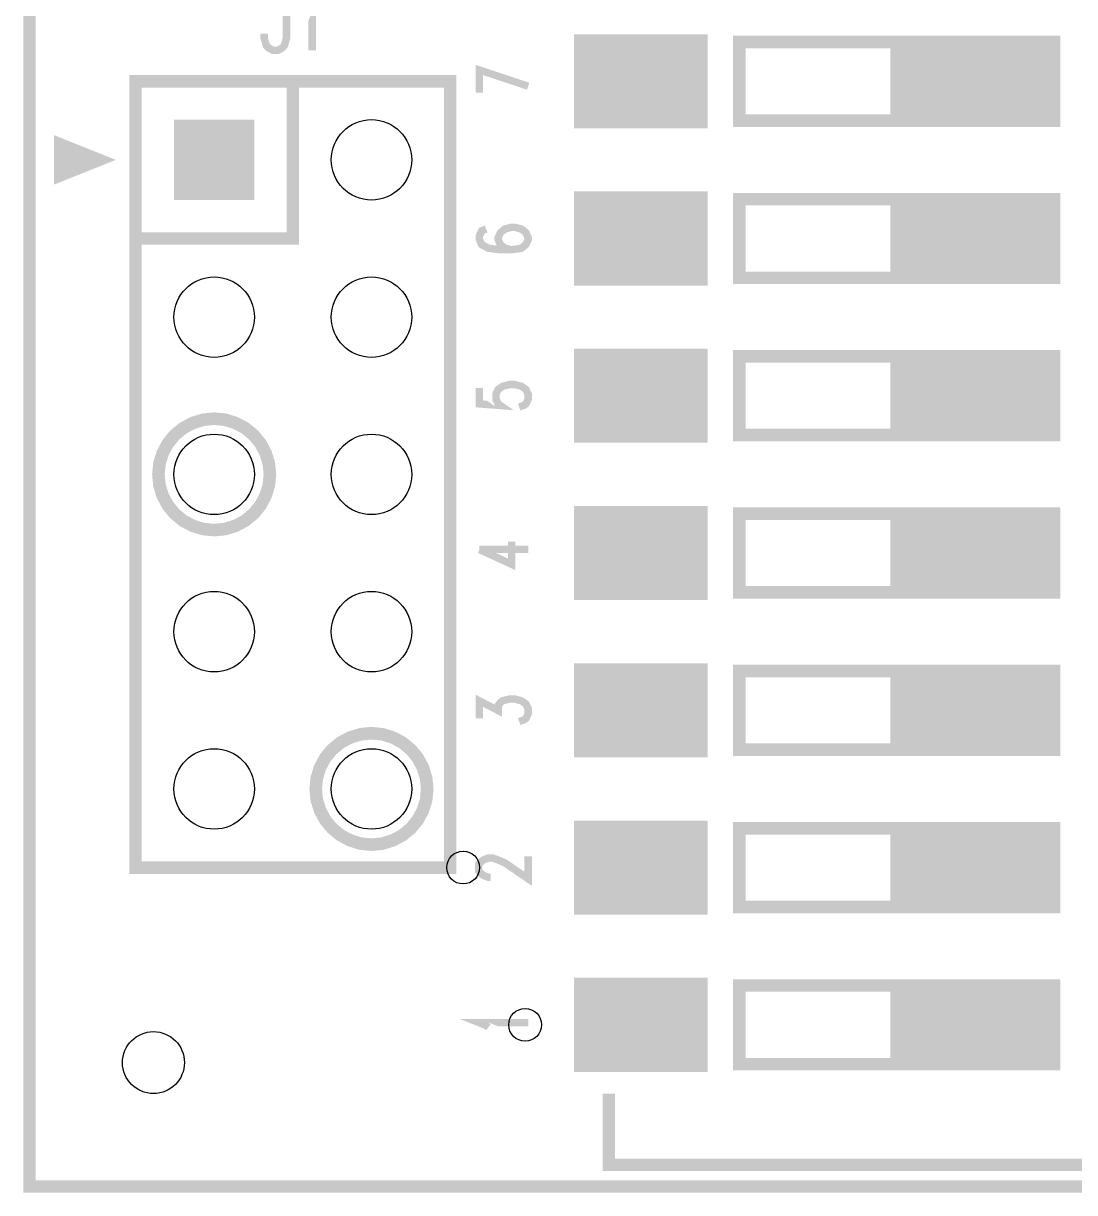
# Model space of a CAD drawing. Extents: x -0.1 to 52.1, y -0.1 to 28.5.
# Drawn here: x -0.1 to 16.87, y -0.1 to 18.78 of the extents above; entities that cross this region are included whole.
import ezdxf

# ---------------------------------------------------------------- set-up
doc = ezdxf.new("R2010")
doc.units = 0
doc.layers.get('0').update_dxf_attribs({"linetype": 'CONTINUOUS'})
doc.layers.add('07_ASSY1_GBR', color=7, linetype='CONTINUOUS')

# ---------------------------------------------------------------- blocks, each defined once
blk = doc.blocks.new('ROUND_128')
blk.add_circle((0, 0), 0.265)
blk = doc.blocks.new('ROUND_129')
blk.add_circle((0, 0), 0.65)
blk = doc.blocks.new('SQUARE_130')
blk.add_solid([(0.65, 0.65), (0.65, -0.65), (-0.65, 0.65), (-0.65, -0.65)])
blk = doc.blocks.new('RECTANGLE_131')
blk.add_solid([(1.08, 0.76), (1.08, -0.76), (-1.08, 0.76), (-1.08, -0.76)])
blk = doc.blocks.new('ROUND_134')
blk.add_circle((0, 0), 0.5)

msp = doc.modelspace()

# ---------------------------------------------------------------- linework, layer by layer
at = {"layer": '07_ASSY1_GBR'}
for points, const_width in [([(0, 23), (0, 0), (52, 0), (52, 23), (0, 23)], 0.2), ([(4.49, 18.992), (4.519, 19.029), (4.563, 19.138), (4.563, 18.35)], 0.12), ([(4.148, 19.15), (4.148, 18.544), (4.112, 18.423), (4.076, 18.386), (4.006, 18.35), (3.93, 18.35), (3.861, 18.386), (3.824, 18.423), (3.788, 18.544), (3.788, 18.617)], 0.12), ([(11.46, 17.215), (11.46, 18.485), (16.54, 18.485), (16.54, 17.215), (11.46, 17.215)], 0.2032), ([(14, 17.215), (14, 18.485)], 0.2032), ([(4.25, 17.85), (4.25, 15.31), (1.71, 15.31)], 0.2032), ([(6.79, 17.85), (1.71, 17.85), (1.71, 5.15), (6.79, 5.15), (6.79, 17.85)], 0.2032), ([(7.262, 17.668), (7.262, 18.032), (8.05, 17.77)], 0.12), ([(11.46, 14.675), (11.46, 15.945), (16.54, 15.945), (16.54, 14.675), (11.46, 14.675)], 0.2032), ([(14, 14.675), (14, 15.945)], 0.2032), ([(7.371, 15.463), (7.298, 15.434), (7.262, 15.35), (7.262, 15.295), (7.298, 15.212), (7.408, 15.153), (7.602, 15.128), (7.783, 15.128), (7.941, 15.153), (8.014, 15.212), (8.05, 15.295), (8.05, 15.321), (8.014, 15.405), (7.941, 15.463), (7.832, 15.492), (7.783, 15.492), (7.674, 15.463), (7.602, 15.405), (7.565, 15.321), (7.565, 15.295), (7.602, 15.212), (7.674, 15.153), (7.783, 15.128)], 0.12), ([(11.46, 12.135), (11.46, 13.405), (16.54, 13.405), (16.54, 12.135), (11.46, 12.135)], 0.2032), ([(14, 12.135), (14, 13.405)], 0.2032), ([(7.262, 12.897), (7.262, 12.639), (7.602, 12.613), (7.565, 12.639), (7.529, 12.715), (7.529, 12.792), (7.565, 12.872), (7.638, 12.923), (7.747, 12.952), (7.832, 12.952), (7.941, 12.923), (8.014, 12.872), (8.05, 12.792), (8.05, 12.715), (8.014, 12.639), (7.977, 12.613), (7.905, 12.588)], 0.12), ([(2.08, 11.5), (2.097, 11.324), (2.149, 11.156), (2.232, 11), (2.344, 10.864), (2.48, 10.752), (2.636, 10.669), (2.804, 10.617), (2.98, 10.6), (3.156, 10.617), (3.324, 10.669), (3.48, 10.752), (3.616, 10.864), (3.728, 11), (3.811, 11.156), (3.863, 11.324), (3.88, 11.5), (3.863, 11.676), (3.811, 11.844), (3.728, 12), (3.616, 12.136), (3.48, 12.248), (3.324, 12.331), (3.156, 12.383), (2.98, 12.4), (2.804, 12.383), (2.636, 12.331), (2.48, 12.248), (2.344, 12.136), (2.232, 12), (2.149, 11.844), (2.097, 11.676), (2.08, 11.5)], 0.2032), ([(11.46, 9.595), (11.46, 10.865), (16.54, 10.865), (16.54, 9.595), (11.46, 9.595)], 0.2032), ([(14, 9.595), (14, 10.865)], 0.2032), ([(7.262, 10.288), (7.783, 10.048), (7.783, 10.412)], 0.12), ([(7.262, 10.288), (8.05, 10.288)], 0.12), ([(11.46, 7.055), (11.46, 8.325), (16.54, 8.325), (16.54, 7.055), (11.46, 7.055)], 0.2032), ([(14, 7.055), (14, 8.325)], 0.2032), ([(7.262, 7.559), (7.262, 7.843), (7.565, 7.686), (7.565, 7.766), (7.602, 7.817), (7.638, 7.843), (7.747, 7.872), (7.832, 7.872), (7.941, 7.843), (8.014, 7.792), (8.05, 7.715), (8.05, 7.635), (8.014, 7.559), (7.977, 7.533), (7.905, 7.508)], 0.12), ([(4.62, 6.42), (4.637, 6.244), (4.689, 6.076), (4.772, 5.92), (4.884, 5.784), (5.02, 5.672), (5.176, 5.589), (5.344, 5.537), (5.52, 5.52), (5.696, 5.537), (5.864, 5.589), (6.02, 5.672), (6.156, 5.784), (6.268, 5.92), (6.351, 6.076), (6.403, 6.244), (6.42, 6.42), (6.403, 6.596), (6.351, 6.764), (6.268, 6.92), (6.156, 7.056), (6.02, 7.168), (5.864, 7.251), (5.696, 7.303), (5.52, 7.32), (5.344, 7.303), (5.176, 7.251), (5.02, 7.168), (4.884, 7.056), (4.772, 6.92), (4.689, 6.764), (4.637, 6.596), (4.62, 6.42)], 0.2032), ([(11.46, 4.515), (11.46, 5.785), (16.54, 5.785), (16.54, 4.515), (11.46, 4.515)], 0.2032), ([(14, 4.515), (14, 5.785)], 0.2032), ([(7.444, 4.993), (7.408, 4.993), (7.335, 5.019), (7.298, 5.044), (7.25, 5.095), (7.25, 5.201), (7.298, 5.252), (7.335, 5.277), (7.408, 5.303), (7.48, 5.303), (7.553, 5.277), (7.674, 5.226), (8.05, 4.968), (8.05, 5.332)], 0.12), ([(11.46, 1.975), (11.46, 3.245), (16.54, 3.245), (16.54, 1.975), (11.46, 1.975)], 0.2032), ([(14, 1.975), (14, 3.245)], 0.2032), ([(7.408, 2.57), (7.371, 2.599), (7.262, 2.643), (8.05, 2.643)], 0.12), ([(9.35, 1.5), (9.35, 0.35), (18.65, 0.35), (18.65, 1.5)], 0.2)]:
    msp.add_lwpolyline(points, dxfattribs=dict(at, const_width=const_width))
for points in [[(14, 17.215074), (14.000018, 18.484926), (16.53998, 17.215074), (16.54, 18.484926)], [(14.000018, 18.484926), (14.00002, 18.484946), (16.54, 18.484926), (16.53998, 18.484946)], [(14.00002, 18.484946), (14.000054, 18.48498), (16.53998, 18.484946), (16.539946, 18.48498)], [(14.000054, 18.48498), (14.000074, 18.485), (16.539946, 18.48498), (14.000074, 18.485)], [(14.00002, 17.215054), (14, 17.215074), (16.53998, 17.215054), (16.53998, 17.215074)], [(14.000054, 17.21502), (14.00002, 17.215054), (16.539946, 17.21502), (16.53998, 17.215054)], [(16.539926, 17.215), (14.000054, 17.21502), (16.539926, 17.215), (16.539946, 17.21502)], [(0.39302, 16.579982), (0.393, 16.979916), (1.392952, 16.579982), (0.393, 16.979916)], [(0.393038, 16.180046), (0.39302, 16.579982), (0.393038, 16.180046), (1.392952, 16.579982)], [(14, 14.675074), (14.000018, 15.944926), (16.53998, 14.675074), (16.54, 15.944926)], [(14.000018, 15.944926), (14.00002, 15.944946), (16.54, 15.944926), (16.53998, 15.944946)], [(14.00002, 15.944946), (14.000054, 15.94498), (16.53998, 15.944946), (16.539946, 15.94498)], [(14.000054, 15.94498), (14.000074, 15.945), (16.539946, 15.94498), (14.000074, 15.945)], [(14.00002, 14.675054), (14, 14.675074), (16.53998, 14.675054), (16.53998, 14.675074)], [(14.000054, 14.67502), (14.00002, 14.675054), (16.539946, 14.67502), (16.53998, 14.675054)], [(16.539926, 14.675), (14.000054, 14.67502), (16.539926, 14.675), (16.539946, 14.67502)], [(14, 12.135074), (14.000018, 13.404926), (16.53998, 12.135074), (16.54, 13.404926)], [(14.000018, 13.404926), (14.00002, 13.404946), (16.54, 13.404926), (16.53998, 13.404946)], [(14.00002, 13.404946), (14.000054, 13.40498), (16.53998, 13.404946), (16.539946, 13.40498)], [(14.000054, 13.40498), (14.000074, 13.405), (16.539946, 13.40498), (14.000074, 13.405)], [(14.00002, 12.135054), (14, 12.135074), (16.53998, 12.135054), (16.53998, 12.135074)], [(14.000054, 12.13502), (14.00002, 12.135054), (16.539946, 12.13502), (16.53998, 12.135054)], [(16.539926, 12.135), (14.000054, 12.13502), (16.539926, 12.135), (16.539946, 12.13502)], [(14, 9.595074), (14.000018, 10.864926), (16.53998, 9.595074), (16.54, 10.864926)], [(14.000018, 10.864926), (14.00002, 10.864946), (16.54, 10.864926), (16.53998, 10.864946)], [(14.00002, 10.864946), (14.000054, 10.86498), (16.53998, 10.864946), (16.539946, 10.86498)], [(14.000054, 10.86498), (14.000074, 10.865), (16.539946, 10.86498), (14.000074, 10.865)], [(14.00002, 9.595054), (14, 9.595074), (16.53998, 9.595054), (16.53998, 9.595074)], [(14.000054, 9.59502), (14.00002, 9.595054), (16.539946, 9.59502), (16.53998, 9.595054)], [(16.539926, 9.595), (14.000054, 9.59502), (16.539926, 9.595), (16.539946, 9.59502)], [(14, 7.055074), (14.000018, 8.324926), (16.53998, 7.055074), (16.54, 8.324926)], [(14.000018, 8.324926), (14.00002, 8.324946), (16.54, 8.324926), (16.53998, 8.324946)], [(14.00002, 8.324946), (14.000054, 8.32498), (16.53998, 8.324946), (16.539946, 8.32498)], [(14.000054, 8.32498), (14.000074, 8.325), (16.539946, 8.32498), (14.000074, 8.325)], [(14.00002, 7.055054), (14, 7.055074), (16.53998, 7.055054), (16.53998, 7.055074)], [(14.000054, 7.05502), (14.00002, 7.055054), (16.539946, 7.05502), (16.53998, 7.055054)], [(16.539926, 7.055), (14.000054, 7.05502), (16.539926, 7.055), (16.539946, 7.05502)], [(14, 4.515074), (14.000018, 5.784926), (16.53998, 4.515074), (16.54, 5.784926)], [(14.000018, 5.784926), (14.00002, 5.784946), (16.54, 5.784926), (16.53998, 5.784946)], [(14.00002, 5.784946), (14.000054, 5.78498), (16.53998, 5.784946), (16.539946, 5.78498)], [(14.000054, 5.78498), (14.000074, 5.785), (16.539946, 5.78498), (14.000074, 5.785)], [(14.00002, 4.515054), (14, 4.515074), (16.53998, 4.515054), (16.53998, 4.515074)], [(14.000054, 4.51502), (14.00002, 4.515054), (16.539946, 4.51502), (16.53998, 4.515054)], [(16.539926, 4.515), (14.000054, 4.51502), (16.539926, 4.515), (16.539946, 4.51502)], [(14, 1.975074), (14.000018, 3.244926), (16.53998, 1.975074), (16.54, 3.244926)], [(14.000018, 3.244926), (14.00002, 3.244946), (16.54, 3.244926), (16.53998, 3.244946)], [(14.00002, 3.244946), (14.000054, 3.24498), (16.53998, 3.244946), (16.539946, 3.24498)], [(14.000054, 3.24498), (14.000074, 3.245), (16.539946, 3.24498), (14.000074, 3.245)], [(14.00002, 1.975054), (14, 1.975074), (16.53998, 1.975054), (16.53998, 1.975074)], [(14.000054, 1.97502), (14.00002, 1.975054), (16.539946, 1.97502), (16.53998, 1.975054)], [(16.539926, 1.975), (14.000054, 1.97502), (16.539926, 1.975), (16.539946, 1.97502)]]:
    msp.add_solid(points, dxfattribs=at)

# ---------------------------------------------------------------- block references
for name, p in [('RECTANGLE_131', (9.87, 17.85)), ('SQUARE_130', (2.98, 16.58)), ('ROUND_129', (5.52, 16.58)), ('RECTANGLE_131', (9.87, 15.31)), ('ROUND_129', (2.98, 14.04)), ('ROUND_129', (5.52, 14.04)), ('RECTANGLE_131', (9.87, 12.77)), ('ROUND_129', (2.98, 11.5)), ('ROUND_129', (5.52, 11.5)), ('RECTANGLE_131', (9.87, 10.23)), ('ROUND_129', (2.98, 8.96)), ('ROUND_129', (5.52, 8.96)), ('RECTANGLE_131', (9.87, 7.69)), ('ROUND_129', (2.98, 6.42)), ('ROUND_129', (5.52, 6.42)), ('RECTANGLE_131', (9.87, 5.15)), ('ROUND_128', (7, 5.15)), ('RECTANGLE_131', (9.87, 2.61)), ('ROUND_128', (8, 2.61)), ('ROUND_134', (2, 2))]:
    msp.add_blockref(name, p, dxfattribs=at)

doc.saveas('drawing.dxf')
